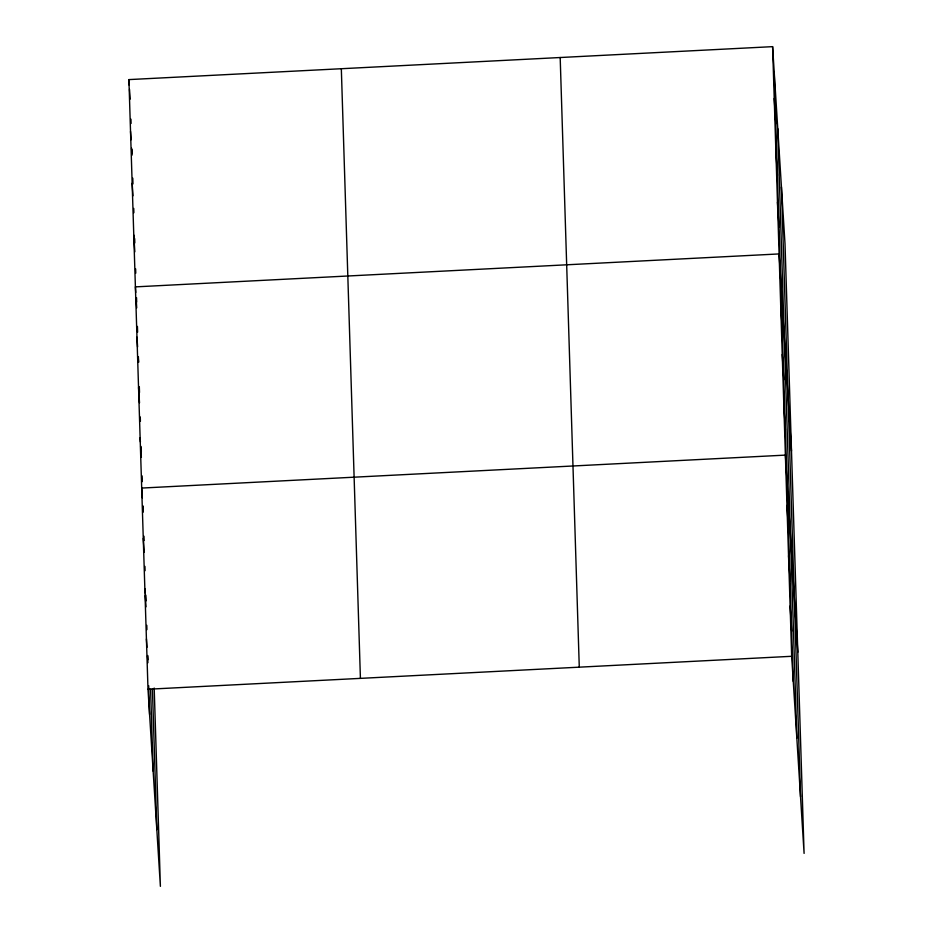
<?xml version="1.0" encoding="UTF-8"?>
<svg xmlns="http://www.w3.org/2000/svg" width="933" height="933" viewBox="0 0 933 933"><rect width="100%" height="100%" fill="white"/><g stroke="black" fill="none" stroke-linecap="round" stroke-linejoin="round"><path stroke-width="1.4" d="M154.19 688.041L160.394 886.35L147.997 689.242L128.906 79.597L772.606 46.65L785.003 243.758L804.094 853.403L791.685 656.296L772.606 46.65M147.997 689.242L791.685 656.296M774.227 98.466L775.813 123.646M775.848 150.295L777.434 175.462M777.469 202.111L779.055 227.279M791.487 451.036L779.09 253.928L135.402 286.874L135.752 292.472M780.664 304.228L782.251 329.396M782.239 354.517L783.825 379.696M783.813 404.817L785.399 429.985M797.797 652.214L785.388 455.117L141.699 488.064L142.317 497.849M786.962 505.406L788.548 530.574M788.537 555.706L790.123 580.874M790.111 606.007L791.697 631.175M128.906 79.597L129.255 85.195M129.524 89.393L130.142 99.178M130.527 131.425L131.063 139.81M131.588 148.195L132.031 155.193M132.159 183.241L132.941 195.825M133.781 235.058L134.83 251.84M136.101 298.07L136.719 307.855M136.976 337.175L137.594 346.959M138.201 356.756L138.562 362.342L138.376 356.593M138.55 387.475L139.518 402.858M140.125 437.764L140.393 441.962M140.65 446.161L141.361 457.345M142.842 506.246L143.192 511.832M143.274 538.364L144.148 552.348M144.848 588.653L145.116 592.852M145.291 595.651L145.991 606.835M146.423 638.953L146.947 647.339M147.484 655.736L147.915 662.722M781.434 187.02L800.526 796.665M777.749 128.556L796.84 738.201M774.18 71.818L793.272 681.463M560.185 57.519L579.276 667.165M341.326 68.727L360.418 678.373M152.417 688.787L156.826 829.612M150.586 689.242L153.152 771.159M130.947 119.167L131.075 123.483M131.891 149.397L132.031 153.712M132.789 178.18L132.976 183.941M133.734 208.409L133.874 212.724M134.69 238.638L134.819 242.953M135.635 268.867L135.763 273.182M136.533 297.65L136.673 301.977M137.431 326.422L137.618 332.171M139.32 386.775L139.507 392.525M140.265 416.958L140.405 421.261M141.21 447.129L141.35 451.444M142.108 475.865L142.294 481.615M143.052 506.048L143.239 511.797M143.997 536.23L144.137 540.534M144.953 566.401L145.082 570.716M145.851 595.149L146.026 600.887M146.796 625.32L146.924 629.635M147.741 655.502L147.869 659.806M148.685 685.673L149.583 714.421"/></g></svg>
